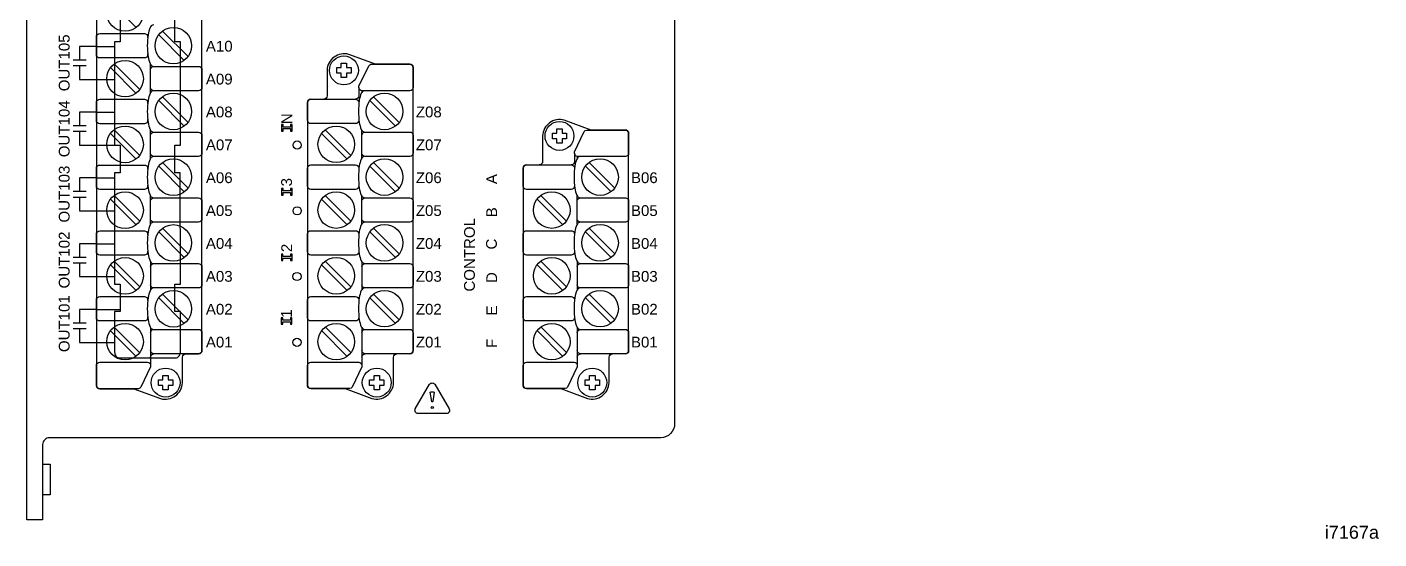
# Model space of a CAD drawing. Extents: x 3 to 47.1, y 1 to 34.6.
# Drawn here: x 34.71 to 47.06, y 1 to 5.67 of the extents above; entities that cross this region are included whole.
import ezdxf

# ---------------------------------------------------------------- set-up
doc = ezdxf.new("R2010")
doc.units = 0
doc.header["$MEASUREMENT"] = 0
for name, color, linetype in [('1_1__X__NONE', 7, 'CONTINUOUS'), ('1_2__A___2__125_VDC____5__', 7, 'CONTINUOUS'), ('3_0_____DWG', 7, 'CONTINUOUS')]:
    doc.layers.add(name, color=color, linetype=linetype)
doc.styles.add('ARIAL', font='arial.ttf')

msp = doc.modelspace()

# ---------------------------------------------------------------- linework, layer by layer
at = {"layer": '1_1__X__NONE'}
for points in [[(35.557, 5.785), (35.557, 5.535), (35.507, 5.535), (35.507, 4.591), (35.557, 4.591), (35.557, 4.34), (35.507, 4.34), (35.507, 3.325), (35.557, 3.325), (35.557, 3.075), (35.507, 3.075), (35.507, 2.704), (35.508, 2.696), (35.509, 2.687), (35.512, 2.679), (35.517, 2.671), (35.522, 2.665), (35.529, 2.659), (35.537, 2.655), (35.545, 2.652), (35.554, 2.651), (35.564, 2.651), (36.056, 2.651), (36.064, 2.651), (36.073, 2.653), (36.081, 2.656), (36.088, 2.661), (36.094, 2.667), (36.1, 2.674), (36.104, 2.681), (36.106, 2.69), (36.108, 2.699), (36.108, 2.709), (36.108, 3.075), (36.108, 3.075), (36.057, 3.075), (36.057, 3.325), (36.108, 3.325), (36.107, 4.34), (36.057, 4.34), (36.057, 4.591), (36.108, 4.591), (36.108, 5.535), (36.057, 5.535), (36.057, 5.785)], [(35.341, 5.493), (35.507, 5.493)], [(35.341, 5.193), (35.507, 5.193)], [(35.341, 4.893), (35.507, 4.893)], [(35.341, 4.593), (35.507, 4.593)], [(35.341, 4.293), (35.507, 4.293)], [(35.341, 3.993), (35.507, 3.993)], [(35.341, 3.693), (35.507, 3.693)], [(35.341, 3.393), (35.507, 3.393)], [(35.341, 3.093), (35.557, 3.093)], [(35.341, 2.793), (35.507, 2.793)]]:
    msp.add_lwpolyline(points, dxfattribs=at)
at = {"layer": '1_2__A___2__125_VDC____5__'}
msp.add_lwpolyline([(36.275, 2.688, 0.414213), (36.305, 2.718), (36.305, 7.7, 0.414214), (36.275, 7.73), (35.962, 7.73), (35.717, 7.82, 0.480048), (35.519, 7.675), (35.519, 7.441, -0.414214), (35.489, 7.411), (35.371, 7.411, 0.414212), (35.341, 7.381), (35.341, 7.381), (35.341, 2.4, 0.414215), (35.371, 2.37), (35.684, 2.37), (35.928, 2.279, 0.47859), (36.127, 2.424), (36.127, 2.658, -0.414214), (36.157, 2.688)], format="xyb", close=True, dxfattribs=at)
for points in [[(35.469, 5.9), (35.703, 5.665)], [(35.91, 5.6), (36.144, 5.366)], [(35.944, 5.634), (36.178, 5.4)], [(35.503, 5.333), (35.737, 5.099)], [(35.836, 5.073), (35.836, 5.328)], [(35.469, 5.3), (35.703, 5.065)], [(35.91, 5), (36.144, 4.766)], [(35.944, 5.034), (36.178, 4.8)], [(35.469, 4.7), (35.703, 4.465)], [(35.503, 4.733), (35.737, 4.499)], [(35.836, 4.473), (35.836, 4.728)], [(35.91, 4.4), (36.144, 4.166)], [(35.944, 4.434), (36.178, 4.2)], [(35.469, 4.1), (35.703, 3.865)], [(35.503, 4.133), (35.737, 3.899)], [(35.836, 3.873), (35.836, 4.128)], [(35.944, 3.834), (36.178, 3.6)], [(35.91, 3.8), (36.144, 3.566)], [(35.469, 3.5), (35.703, 3.265)], [(35.503, 3.533), (35.737, 3.299)], [(35.836, 3.528), (35.836, 3.272)], [(35.944, 3.233), (36.178, 2.999)], [(35.91, 3.2), (36.144, 2.965)], [(35.469, 2.899), (35.703, 2.665)], [(35.503, 2.932), (35.737, 2.698)]]:
    msp.add_lwpolyline(points, dxfattribs=at)
for points in [[(35.866, 5.689, 0.191033), (35.842, 5.681, 0.081668), (35.832, 5.665, 0.0591), (35.813, 5.601, 0.034646), (35.806, 5.5, 0.03436), (35.813, 5.399, 0.0591), (35.832, 5.336, 0.081668), (35.842, 5.32, 0.191033), (35.866, 5.311)], [(35.809, 5.426), (35.809, 5.418, -0.414214), (35.779, 5.388), (35.371, 5.388, -0.414214), (35.341, 5.418), (35.341, 5.581, -0.414214), (35.371, 5.611), (35.779, 5.611, -0.414214), (35.809, 5.581), (35.809, 5.574)], [(35.836, 5.281, -0.414214), (35.866, 5.311), (36.275, 5.311, -0.414214), (36.305, 5.281), (36.305, 5.119, -0.414214), (36.275, 5.089), (35.866, 5.089, -0.414214), (35.836, 5.119)], [(35.866, 5.089, 0.191033), (35.842, 5.081, 0.081668), (35.832, 5.065, 0.0591), (35.813, 5.001, 0.034646), (35.806, 4.9, 0.03436), (35.813, 4.799, 0.0591), (35.832, 4.736, 0.081668), (35.842, 4.72, 0.191033), (35.866, 4.711)], [(35.809, 4.826), (35.809, 4.818, -0.414214), (35.779, 4.788), (35.371, 4.788, -0.414214), (35.341, 4.818), (35.341, 4.981, -0.414214), (35.371, 5.011), (35.779, 5.011, -0.414214), (35.809, 4.981), (35.809, 4.974)], [(35.836, 4.681, -0.414214), (35.866, 4.711), (36.275, 4.711, -0.414214), (36.305, 4.681), (36.305, 4.519, -0.414214), (36.275, 4.489), (35.866, 4.489, -0.414214), (35.836, 4.519)], [(35.866, 4.489, 0.191033), (35.842, 4.481, 0.081668), (35.832, 4.465, 0.0591), (35.813, 4.401, 0.034646), (35.806, 4.3, 0.03436), (35.813, 4.199, 0.0591), (35.832, 4.136, 0.081668), (35.842, 4.12, 0.191033), (35.866, 4.111)], [(35.809, 4.226), (35.809, 4.218, -0.414214), (35.779, 4.188), (35.371, 4.188, -0.414214), (35.341, 4.218), (35.341, 4.381, -0.414214), (35.371, 4.411), (35.779, 4.411, -0.414214), (35.809, 4.381), (35.809, 4.374)], [(35.836, 4.081, -0.414214), (35.866, 4.111), (36.275, 4.111, -0.414214), (36.305, 4.081), (36.305, 3.919, -0.414214), (36.275, 3.889), (35.866, 3.889, -0.414214), (35.836, 3.919)], [(35.866, 3.889, 0.191033), (35.842, 3.881, 0.081668), (35.832, 3.865, 0.0591), (35.813, 3.801, 0.034646), (35.806, 3.7, 0.03436), (35.813, 3.599, 0.0591), (35.832, 3.536, 0.081668), (35.842, 3.52, 0.191033), (35.866, 3.511)], [(35.809, 3.626), (35.809, 3.618, -0.414214), (35.779, 3.588), (35.371, 3.588, -0.414214), (35.341, 3.618), (35.341, 3.781, -0.414214), (35.371, 3.811), (35.779, 3.811, -0.414214), (35.809, 3.781), (35.809, 3.774)], [(35.836, 3.481, -0.414214), (35.866, 3.511), (36.275, 3.511, -0.414214), (36.305, 3.481), (36.305, 3.319, -0.414214), (36.275, 3.289), (35.866, 3.289, -0.414214), (35.836, 3.319)], [(35.866, 3.289, 0.191033), (35.842, 3.28, 0.081668), (35.832, 3.264, 0.0591), (35.813, 3.201, 0.034646), (35.806, 3.099, 0.03436), (35.813, 2.998, 0.0591), (35.832, 2.935, 0.081668), (35.842, 2.919, 0.191033), (35.866, 2.911)], [(35.809, 3.025), (35.809, 3.018, -0.414214), (35.779, 2.988), (35.371, 2.988, -0.414214), (35.341, 3.018), (35.341, 3.18, -0.414214), (35.371, 3.21), (35.779, 3.21, -0.414214), (35.809, 3.18), (35.809, 3.174)], [(35.836, 2.927), (35.836, 2.569), (35.746, 2.383, -0.241986), (35.726, 2.37), (35.371, 2.37, -0.422157), (35.341, 2.397), (35.341, 2.581, -0.414214), (35.371, 2.611), (35.808, 2.611, -0.390527), (35.836, 2.581)], [(35.836, 2.881, -0.414214), (35.866, 2.911), (36.275, 2.911, -0.414214), (36.305, 2.881), (36.305, 2.718, -0.414214), (36.275, 2.688), (35.866, 2.688, -0.414214), (35.836, 2.718)], [(35.836, 2.658, -0.414214), (35.866, 2.688)]]:
    msp.add_lwpolyline(points, format="xyb", dxfattribs=at)
msp.add_lwpolyline([(35.948, 2.4), (35.908, 2.4), (35.908, 2.45), (35.948, 2.45), (35.948, 2.49), (35.998, 2.49), (35.998, 2.45), (36.038, 2.45), (36.038, 2.4), (35.998, 2.4), (35.998, 2.36), (35.948, 2.36)], close=True, dxfattribs=at)
for centre, radius in [((35.603, 5.799), 0.167), ((36.044, 5.5), 0.167), ((35.603, 5.199), 0.167), ((36.044, 4.9), 0.167), ((35.603, 4.599), 0.167), ((36.044, 4.3), 0.167), ((35.603, 3.999), 0.167), ((36.044, 3.7), 0.167), ((35.603, 3.399), 0.167), ((36.044, 3.099), 0.167), ((35.603, 2.799), 0.167), ((35.973, 2.425), 0.132)]:
    msp.add_circle(centre, radius, dxfattribs=at)
at = {"layer": '3_0_____DWG'}
for points in [[(34.707, 19.929), (34.85, 19.929), (34.85, 20.037, -0.414214), (34.976, 20.163), (38.093, 20.163, -0.414214), (38.219, 20.037), (38.219, 19.179), (40.497, 19.179, -0.414214), (40.623, 19.053), (40.623, 2.049, -0.414216), (40.497, 1.923), (34.913, 1.923, 0.414214), (34.85, 1.86), (34.85, 1.173), (34.707, 1.173), (34.707, 19.929)], [(38.234, 5.303), (38.234, 5.119, -0.414214), (38.204, 5.089), (37.767, 5.089, -0.390527), (37.739, 5.119), (37.739, 5.131), (37.829, 5.317, -0.241514), (37.849, 5.33), (38.204, 5.33, -0.422157)], [(40.203, 4.704), (40.203, 4.519, -0.414214), (40.173, 4.489), (39.736, 4.489, -0.390527), (39.708, 4.519), (39.708, 4.531), (39.797, 4.717, -0.241514), (39.817, 4.73), (40.173, 4.73, -0.422157)], [(38.432, 2.41), (38.564, 2.185, -0.555022), (38.539, 2.143), (38.278, 2.143, -0.555022), (38.254, 2.185), (38.385, 2.41, -0.531445)], [(38.391, 2.337, -0.299493), (38.426, 2.337), (38.413, 2.252), (38.411, 2.251), (38.406, 2.251), (38.405, 2.252), (38.391, 2.337)]]:
    msp.add_lwpolyline(points, format="xyb", close=True, dxfattribs=at)
for points in [[(35.341, 5.493), (35.188, 5.493), (35.188, 5.371)], [(35.128, 5.371), (35.248, 5.371)], [(35.248, 5.316), (35.128, 5.316)], [(35.188, 5.316), (35.188, 5.193), (35.341, 5.193)], [(37.765, 5.089), (37.765, 5.072)], [(37.839, 5.001), (38.074, 4.766)], [(37.873, 5.034), (38.107, 4.8)], [(35.341, 4.893), (35.188, 4.893), (35.188, 4.771)], [(35.128, 4.771), (35.248, 4.771)], [(35.248, 4.716), (35.128, 4.716)], [(35.188, 4.716), (35.188, 4.593), (35.341, 4.593)], [(37.047, 4.78), (37.032, 4.78), (37.032, 4.721), (37.047, 4.721), (37.047, 4.743), (37.115, 4.743), (37.115, 4.721), (37.129, 4.721), (37.129, 4.78), (37.115, 4.78), (37.115, 4.758), (37.047, 4.758), (37.047, 4.78)], [(37.398, 4.7), (37.633, 4.466)], [(37.432, 4.733), (37.666, 4.499)], [(37.765, 4.473), (37.765, 4.728)], [(37.765, 4.489), (37.765, 4.472)], [(39.733, 4.489), (39.733, 4.472)], [(37.839, 4.401), (38.074, 4.167)], [(37.873, 4.434), (38.107, 4.2)], [(39.808, 4.401), (40.042, 4.167)], [(39.842, 4.434), (40.076, 4.2)], [(35.341, 4.293), (35.188, 4.293), (35.188, 4.171)], [(35.128, 4.171), (35.248, 4.171)], [(35.248, 4.116), (35.128, 4.116)], [(35.188, 4.116), (35.188, 3.993), (35.341, 3.993)], [(37.046, 4.196), (37.032, 4.196), (37.032, 4.137), (37.046, 4.137), (37.046, 4.16), (37.114, 4.16), (37.114, 4.137), (37.129, 4.137), (37.129, 4.196), (37.114, 4.196), (37.114, 4.174), (37.046, 4.174), (37.046, 4.196)], [(37.398, 4.1), (37.633, 3.866)], [(37.432, 4.134), (37.666, 3.9)], [(37.765, 3.873), (37.765, 4.129)], [(39.367, 4.1), (39.601, 3.866)], [(39.401, 4.134), (39.635, 3.9)], [(39.734, 3.873), (39.734, 4.129)], [(37.873, 3.834), (38.107, 3.6)], [(39.842, 3.834), (40.076, 3.6)], [(37.839, 3.801), (38.074, 3.567)], [(39.808, 3.801), (40.042, 3.567)], [(35.341, 3.693), (35.188, 3.693), (35.188, 3.571)], [(37.045, 3.597), (37.031, 3.597), (37.031, 3.539), (37.045, 3.539), (37.045, 3.561), (37.113, 3.561), (37.113, 3.539), (37.128, 3.539), (37.128, 3.597), (37.113, 3.597), (37.113, 3.575), (37.045, 3.575), (37.045, 3.597)], [(35.128, 3.571), (35.248, 3.571)], [(35.248, 3.516), (35.128, 3.516)], [(35.188, 3.516), (35.188, 3.393), (35.341, 3.393)], [(37.398, 3.5), (37.633, 3.266)], [(37.432, 3.534), (37.666, 3.3)], [(37.765, 3.529), (37.765, 3.273)], [(39.367, 3.5), (39.601, 3.266)], [(39.401, 3.534), (39.635, 3.3)], [(39.734, 3.529), (39.734, 3.273)], [(37.873, 3.234), (38.107, 2.999)], [(39.842, 3.234), (40.076, 2.999)], [(35.341, 3.093), (35.188, 3.093), (35.188, 2.971)], [(37.839, 3.2), (38.074, 2.966)], [(39.808, 3.2), (40.042, 2.966)], [(35.128, 2.971), (35.248, 2.971)], [(37.045, 3.017), (37.03, 3.017), (37.03, 2.958), (37.045, 2.958), (37.045, 2.98), (37.113, 2.98), (37.113, 2.958), (37.127, 2.958), (37.127, 3.017), (37.113, 3.017), (37.113, 2.995), (37.045, 2.995), (37.045, 3.017)], [(35.248, 2.916), (35.128, 2.916)], [(35.188, 2.916), (35.188, 2.793), (35.341, 2.793)], [(37.398, 2.9), (37.633, 2.665)], [(37.432, 2.933), (37.666, 2.699)], [(39.367, 2.9), (39.601, 2.665)], [(39.401, 2.933), (39.635, 2.699)], [(34.85, 1.681), (34.92, 1.681), (34.919, 1.401), (34.851, 1.401)]]:
    msp.add_lwpolyline(points, dxfattribs=at)
for points in [[(38.204, 2.688, 0.406612), (38.234, 2.718), (38.234, 5.3, 0.414214), (38.204, 5.33), (37.891, 5.33), (37.646, 5.421, 0.480048), (37.448, 5.276), (37.448, 5.042, -0.414214), (37.418, 5.012)], [(37.739, 5.119), (37.739, 5.042, -0.414214), (37.709, 5.012)], [(37.787, 5.089, 0.127742), (37.772, 5.081, 0.081668), (37.761, 5.066, 0.0591), (37.742, 5.002, 0.034646), (37.735, 4.9, 0.03436), (37.742, 4.8, 0.0591), (37.761, 4.736, 0.081668), (37.772, 4.72, 0.191033), (37.795, 4.712)], [(37.3, 5.012, 0.414211), (37.27, 4.982), (37.27, 2.401, 0.414215), (37.3, 2.371), (37.613, 2.371), (37.858, 2.28, 0.47859), (38.056, 2.425), (38.056, 2.658, -0.414214), (38.086, 2.688)], [(37.739, 4.827), (37.739, 4.819, -0.414214), (37.709, 4.789), (37.3, 4.789, -0.414214), (37.27, 4.819), (37.27, 4.982, -0.414214), (37.3, 5.012), (37.709, 5.012, -0.414214), (37.739, 4.982), (37.739, 4.975)], [(40.173, 2.688, 0.414213), (40.203, 2.718), (40.203, 4.7, 0.414214), (40.173, 4.73), (39.86, 4.73), (39.615, 4.821, 0.480048), (39.417, 4.676), (39.417, 4.442, -0.414214), (39.387, 4.412)], [(37.765, 4.682, -0.414214), (37.795, 4.712), (38.204, 4.712, -0.414214), (38.234, 4.682), (38.234, 4.519, -0.414214), (38.204, 4.489), (37.795, 4.489, -0.414214), (37.765, 4.519)], [(37.787, 4.489, 0.127742), (37.772, 4.481, 0.081668), (37.761, 4.466, 0.0591), (37.742, 4.402, 0.034646), (37.735, 4.301, 0.03436), (37.742, 4.2, 0.0591), (37.761, 4.136, 0.081668), (37.772, 4.121, 0.191033), (37.795, 4.112)], [(39.708, 4.519), (39.708, 4.442, -0.414214), (39.678, 4.412)], [(39.756, 4.489, 0.127742), (39.74, 4.481, 0.081668), (39.73, 4.466, 0.0591), (39.711, 4.402, 0.034646), (39.704, 4.301, 0.03436), (39.711, 4.2, 0.0591), (39.73, 4.136, 0.081668), (39.74, 4.121, 0.191033), (39.764, 4.112)], [(37.739, 4.227), (37.739, 4.219, -0.414214), (37.709, 4.189), (37.3, 4.189, -0.414214), (37.27, 4.219), (37.27, 4.382, -0.414214), (37.3, 4.412), (37.709, 4.412, -0.414214), (37.739, 4.382), (37.739, 4.375)], [(39.707, 4.227), (39.707, 4.219, -0.414214), (39.677, 4.189), (39.269, 4.189, -0.414214), (39.239, 4.219), (39.239, 4.382, -0.414214), (39.269, 4.412), (39.677, 4.412, -0.414214), (39.707, 4.382), (39.707, 4.375)], [(39.269, 4.412, 0.414212), (39.239, 4.382), (39.239, 2.401, 0.414215), (39.269, 2.371), (39.582, 2.371), (39.826, 2.28, 0.47859), (40.025, 2.425), (40.025, 2.658, -0.414214), (40.055, 2.688)], [(37.765, 4.082, -0.414214), (37.795, 4.112), (38.204, 4.112, -0.414214), (38.234, 4.082), (38.234, 3.919, -0.414214), (38.204, 3.889), (37.795, 3.889, -0.414214), (37.765, 3.919)], [(39.734, 4.082, -0.414214), (39.764, 4.112), (40.173, 4.112, -0.414214), (40.203, 4.082), (40.203, 3.919, -0.414214), (40.173, 3.889), (39.764, 3.889, -0.414214), (39.734, 3.919)], [(37.795, 3.89, 0.191033), (37.772, 3.881, 0.081668), (37.761, 3.866, 0.0591), (37.742, 3.802, 0.034646), (37.735, 3.701, 0.03436), (37.742, 3.6, 0.0591), (37.761, 3.536, 0.081668), (37.772, 3.521, 0.191033), (37.795, 3.512)], [(39.764, 3.89, 0.191033), (39.74, 3.881, 0.081668), (39.73, 3.866, 0.0591), (39.711, 3.802, 0.034646), (39.704, 3.701, 0.03436), (39.711, 3.6, 0.0591), (39.73, 3.536, 0.081668), (39.74, 3.521, 0.191033), (39.764, 3.512)], [(37.739, 3.627), (37.739, 3.619, -0.414214), (37.709, 3.589), (37.3, 3.589, -0.414214), (37.27, 3.619), (37.27, 3.782, -0.414214), (37.3, 3.812), (37.709, 3.812, -0.414214), (37.739, 3.782), (37.739, 3.775)], [(39.707, 3.627), (39.707, 3.619, -0.414214), (39.677, 3.589), (39.269, 3.589, -0.414214), (39.239, 3.619), (39.239, 3.782, -0.414214), (39.269, 3.812), (39.677, 3.812, -0.414214), (39.707, 3.782), (39.707, 3.775)], [(37.765, 3.482, -0.414214), (37.795, 3.512), (38.204, 3.512, -0.414214), (38.234, 3.482), (38.234, 3.319, -0.414214), (38.204, 3.289), (37.795, 3.289, -0.414214), (37.765, 3.319)], [(39.734, 3.482, -0.414214), (39.764, 3.512), (40.173, 3.512, -0.414214), (40.203, 3.482), (40.203, 3.319, -0.414214), (40.173, 3.289), (39.764, 3.289, -0.414214), (39.734, 3.319)], [(37.739, 3.026), (37.739, 3.018, -0.414214), (37.709, 2.988), (37.3, 2.988, -0.414214), (37.27, 3.018), (37.27, 3.181, -0.414214), (37.3, 3.211), (37.709, 3.211, -0.414214), (37.739, 3.181), (37.739, 3.174)], [(37.795, 3.289, 0.191033), (37.772, 3.281, 0.081668), (37.761, 3.265, 0.0591), (37.742, 3.201, 0.034646), (37.735, 3.1, 0.03436), (37.742, 2.999, 0.0591), (37.761, 2.935, 0.081668), (37.772, 2.92, 0.191033), (37.795, 2.911)], [(39.707, 3.026), (39.707, 3.018, -0.414214), (39.677, 2.988), (39.269, 2.988, -0.414214), (39.239, 3.018), (39.239, 3.181, -0.414214), (39.269, 3.211), (39.677, 3.211, -0.414214), (39.707, 3.181), (39.707, 3.174)], [(39.764, 3.289, 0.191033), (39.74, 3.281, 0.081668), (39.73, 3.265, 0.0591), (39.711, 3.201, 0.034646), (39.704, 3.1, 0.03436), (39.711, 2.999, 0.0591), (39.73, 2.935, 0.081668), (39.74, 2.92, 0.191033), (39.764, 2.911)], [(37.765, 2.928), (37.765, 2.57), (37.676, 2.384, -0.241986), (37.656, 2.371), (37.3, 2.371, -0.422157), (37.27, 2.397), (37.27, 2.582, -0.414214), (37.3, 2.612), (37.737, 2.612, -0.390527), (37.765, 2.582)], [(37.765, 2.881, -0.414214), (37.795, 2.911), (38.204, 2.911, -0.414214), (38.234, 2.881), (38.234, 2.718, -0.414214), (38.204, 2.688), (37.795, 2.688, -0.414214), (37.765, 2.718)], [(39.734, 2.928), (39.734, 2.57), (39.644, 2.384, -0.241986), (39.624, 2.371), (39.269, 2.371, -0.422157), (39.239, 2.397), (39.239, 2.582, -0.414214), (39.269, 2.612), (39.706, 2.612, -0.390527), (39.734, 2.582)], [(39.734, 2.881, -0.414214), (39.764, 2.911), (40.173, 2.911, -0.414214), (40.203, 2.881), (40.203, 2.718, -0.414214), (40.173, 2.688), (39.764, 2.688, -0.414214), (39.734, 2.718)], [(37.765, 2.658, -0.414214), (37.795, 2.688)], [(39.734, 2.658, -0.414214), (39.764, 2.688)]]:
    msp.add_lwpolyline(points, format="xyb", dxfattribs=at)
for points in [[(37.577, 5.25), (37.537, 5.25), (37.537, 5.3), (37.577, 5.3), (37.577, 5.341), (37.627, 5.341), (37.627, 5.3), (37.667, 5.3), (37.667, 5.25), (37.627, 5.25), (37.627, 5.21), (37.577, 5.21)], [(39.546, 4.651), (39.506, 4.651), (39.506, 4.701), (39.546, 4.701), (39.546, 4.741), (39.596, 4.741), (39.596, 4.701), (39.636, 4.701), (39.636, 4.651), (39.596, 4.651), (39.596, 4.611), (39.546, 4.611)], [(37.877, 2.4), (37.837, 2.4), (37.837, 2.45), (37.877, 2.45), (37.877, 2.491), (37.927, 2.491), (37.927, 2.45), (37.967, 2.45), (37.967, 2.4), (37.927, 2.4), (37.927, 2.36), (37.877, 2.36)], [(39.846, 2.4), (39.806, 2.4), (39.806, 2.45), (39.846, 2.45), (39.846, 2.491), (39.896, 2.491), (39.896, 2.45), (39.936, 2.45), (39.936, 2.4), (39.896, 2.4), (39.896, 2.36), (39.846, 2.36)]]:
    msp.add_lwpolyline(points, close=True, dxfattribs=at)
for centre, radius in [((37.602, 5.275), 0.132), ((37.973, 4.9), 0.167), ((37.532, 4.6), 0.167), ((39.571, 4.676), 0.132), ((37.175, 4.593), 0.0375), ((37.973, 4.301), 0.167), ((39.942, 4.301), 0.167), ((37.532, 4), 0.167), ((39.501, 4), 0.167), ((37.175, 3.993), 0.0375), ((37.973, 3.701), 0.167), ((39.942, 3.701), 0.167), ((37.532, 3.4), 0.167), ((39.501, 3.4), 0.167), ((37.174, 3.394), 0.0375), ((37.973, 3.1), 0.167), ((39.942, 3.1), 0.167), ((37.532, 2.799), 0.167), ((39.501, 2.799), 0.167), ((37.173, 2.793), 0.0375), ((37.902, 2.425), 0.132), ((39.871, 2.425), 0.132), ((38.409, 2.198), 0.0102)]:
    msp.add_circle(centre, radius, dxfattribs=at)

# ---------------------------------------------------------------- texts
at = {"layer": '3_0_____DWG', "style": 'ARIAL'}
for s, p in [('OUT105', (35.096, 5.084)), ('OUT104', (35.096, 4.482)), ('N', (37.13, 4.784)), ('OUT103', (35.096, 3.886)), ('A', (39.001, 4.237)), ('3', (37.127, 4.216)), ('B', (39.001, 3.934)), ('CONTROL', (38.798, 3.256)), ('OUT102', (35.096, 3.285)), ('C', (38.999, 3.64)), ('2', (37.128, 3.616)), ('D', (39.001, 3.334)), ('OUT101', (35.096, 2.704)), ('E', (39.001, 3.038)), ('1', (37.127, 3.017)), ('F', (39.001, 2.741))]:
    msp.add_text(s, height=0.0983, rotation=90, dxfattribs=at).set_placement(p)
for s, height, p in [('A10', 0.0983, (36.341, 5.446)), ('A09', 0.0983, (36.341, 5.146)), ('A08', 0.0983, (36.341, 4.846)), ('Z08', 0.0983, (38.259, 4.846)), ('A07', 0.0983, (36.341, 4.546)), ('Z07', 0.0983, (38.259, 4.546)), ('A06', 0.0983, (36.341, 4.246)), ('Z06', 0.0983, (38.259, 4.246)), ('B06', 0.0983, (40.224, 4.246)), ('A05', 0.0983, (36.341, 3.946)), ('Z05', 0.0983, (38.259, 3.946)), ('B05', 0.0983, (40.224, 3.946)), ('A04', 0.0983, (36.341, 3.646)), ('Z04', 0.0983, (38.259, 3.646)), ('B04', 0.0983, (40.224, 3.646)), ('A03', 0.0983, (36.341, 3.346)), ('Z03', 0.0983, (38.259, 3.346)), ('B03', 0.0983, (40.224, 3.346)), ('A02', 0.0983, (36.341, 3.046)), ('Z02', 0.0983, (38.259, 3.046)), ('B02', 0.0983, (40.224, 3.046)), ('A01', 0.0983, (36.341, 2.746)), ('Z01', 0.0983, (38.259, 2.746)), ('B01', 0.0983, (40.224, 2.746)), ('i7167a', 0.118, (46.562, 1.001))]:
    msp.add_text(s, height=height, dxfattribs=at).set_placement(p)

doc.saveas('drawing.dxf')
